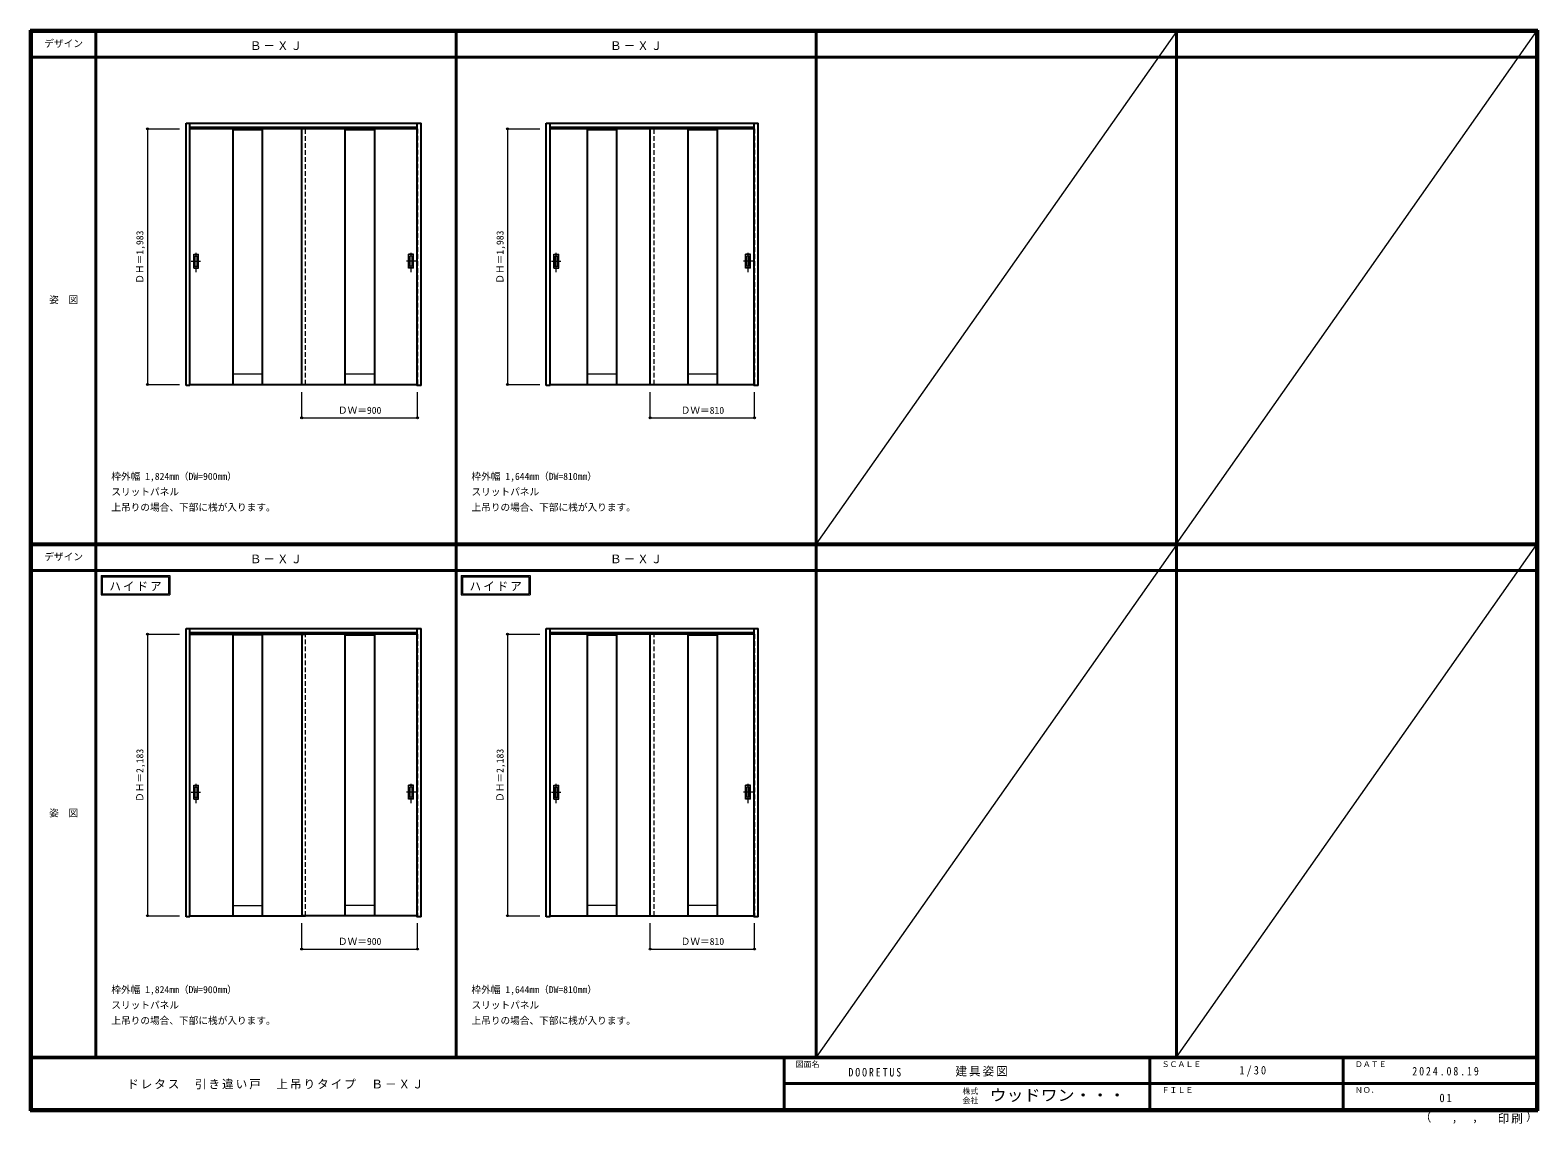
# Model space of a CAD drawing. Units: millimetres, scale not verified. Extents: x -6000 to 5700, y -4307 to 4175.
import ezdxf
from ezdxf.enums import TextEntityAlignment as Align

# ---------------------------------------------------------------- set-up
doc = ezdxf.new("R2010")
doc.units = ezdxf.units.MM
doc.header["$LTSCALE"] = 30
doc.header["$PDMODE"] = 32
doc.header["$PDSIZE"] = 15
doc.linetypes.add('CHAIN1', pattern=[8, 5, -1, 1, -1])
doc.linetypes.add('DASHED1', pattern=[1.8, 1.2, -0.6])
for name, color, linetype, lineweight in [('0-2_扉', 4, 'DASHED1', 9), ('0-3_仕上げ', 7, 'Continuous', 18), ('0-4_枠', 3, 'Continuous', 25), ('0-6_引手', 7, 'Continuous', 18), ('0-A_文字', 7, 'Continuous', 18), ('0-B_寸法', 4, 'Continuous', 9), ('F-1_枠', 6, 'Continuous', 40), ('F-A_文字', 7, 'Continuous', 18)]:
    doc.layers.add(name, color=color, linetype=linetype, lineweight=lineweight)
doc.styles.add('ＭＳ ゴシック', font='')
doc.styles.get('ＭＳ ゴシック').set_extended_font_data('MS Gothic')

msp = doc.modelspace()

# ---------------------------------------------------------------- linework, layer by layer
at = {"layer": '0-2_扉'}
for p, q in [((-4763, 3409.5), (-4763, 1426.5)), ((-4760, 3409.5), (-4763, 3409.5)), ((-3863, 1426.5), (-3863, 3409.5)), ((-2996, 3409.5), (-2993, 3409.5)), ((-2993, 3409.5), (-2993, 1426.5)), ((-1968, 3409.5), (-1968, 1426.5)), ((-1965, 3409.5), (-1968, 3409.5)), ((-1158, 1426.5), (-1158, 3409.5)), ((-381, 3409.5), (-378, 3409.5)), ((-4763, 1426.5), (-4760, 1426.5)), ((-2993, 1426.5), (-2996, 1426.5)), ((-1968, 1426.5), (-1965, 1426.5)), ((-4763, -509.75), (-4763, -2692.75)), ((-4760, -509.75), (-4763, -509.75)), ((-3893, -509.75), (-3893, -513.75)), ((-3863, -2692.75), (-3863, -509.75)), ((-3863, -509.75), (-3863, -513.75)), ((-2996, -509.75), (-2993, -509.75)), ((-2993, -509.75), (-2993, -2692.75)), ((-1971, -509.75), (-1968, -509.75)), ((-1968, -509.75), (-1968, -2692.75)), ((-1158, -2692.75), (-1158, -509.75)), ((-381, -509.75), (-378, -509.75)), ((-378, -509.75), (-378, -2692.75)), ((-4763, -2692.75), (-4760, -2692.75)), ((-2993, -2692.75), (-2996, -2692.75)), ((-1968, -2692.75), (-1965, -2692.75)), ((-378, -2692.75), (-381, -2692.75))]:
    msp.add_line(p, q, dxfattribs=at)
at = {"layer": '0-2_扉', "color": 3, "linetype": 'Continuous', "lineweight": 25}
for p, q in [((-2996, 3409.5), (-4760, 3409.5)), ((-3893, 1426.5), (-3893, 3409.5)), ((-381, 3409.5), (-1965, 3409.5)), ((-1188, 1426.5), (-1188, 3409.5)), ((-4760, 1426.5), (-2996, 1426.5)), ((-1965, 1426.5), (-381, 1426.5)), ((-4760, -509.75), (-3863, -509.75)), ((-381, -509.75), (-1965, -509.75)), ((-1188, -2692.75), (-1188, -509.75)), ((-4760, -2692.75), (-3863, -2692.75)), ((-2996, -2692.75), (-3893, -2692.75)), ((-1965, -2692.75), (-381, -2692.75))]:
    msp.add_line(p, q, dxfattribs=at)
at = {"layer": '0-2_扉'}
msp.add_lwpolyline([(-378, 3409.5), (-378, 1426.5), (-381, 1426.5)], dxfattribs=at)
at = {"layer": '0-2_扉', "color": 3, "linetype": 'Continuous', "lineweight": 25}
msp.add_lwpolyline([(-2996, -509.75), (-3893, -509.75), (-3893, -2692.75)], dxfattribs=at)
at = {"layer": '0-3_仕上げ', "color": 3, "lineweight": 25}
for p, q in [((-4427, 3409.5), (-4427, 1426.5)), ((-4199, 3409.5), (-4199, 1426.5)), ((-3557, 3409.5), (-3557, 1426.5)), ((-3329, 3409.5), (-3329, 1426.5)), ((-1677, 3409.5), (-1677, 1426.5)), ((-1449, 3409.5), (-1449, 1426.5)), ((-897, 3409.5), (-897, 1426.5)), ((-669, 3409.5), (-669, 1426.5)), ((-4427, -509.75), (-4427, -2692.97)), ((-4199, -509.64), (-4199, -2692.97)), ((-3557, -509.64), (-3557, -2692.97)), ((-3329, -509.75), (-3329, -2692.97)), ((-1677, -509.75), (-1677, -2692.75)), ((-1449, -509.75), (-1449, -2692.75)), ((-897, -509.75), (-897, -2692.75)), ((-669, -509.75), (-669, -2692.75))]:
    msp.add_line(p, q, dxfattribs=at)
at = {"layer": '0-3_仕上げ'}
for p, q in [((-4427, 3401.5), (-4199, 3401.5)), ((-3557, 3401.5), (-3329, 3401.5)), ((-1677, 3401.5), (-1449, 3401.5)), ((-897, 3401.5), (-669, 3401.5)), ((-4199, 1506.5), (-4427, 1506.5)), ((-3329, 1506.5), (-3557, 1506.5)), ((-1449, 1506.5), (-1677, 1506.5)), ((-669, 1506.5), (-897, 1506.5)), ((-4199, -517.64), (-4427, -517.64)), ((-3557, -517.64), (-3329, -517.64)), ((-1677, -517.75), (-1449, -517.75)), ((-897, -517.75), (-669, -517.75)), ((-4427, -2612.86), (-4199, -2612.86)), ((-3329, -2612.86), (-3557, -2612.86)), ((-1449, -2612.75), (-1677, -2612.75)), ((-669, -2612.75), (-897, -2612.75))]:
    msp.add_line(p, q, dxfattribs=at)
at = {"layer": '0-4_枠'}
for p, q in [((-4790, 1418), (-4790, 3453)), ((-4790, 3453), (-2966, 3453)), ((-4760, 1418), (-4760, 3453)), ((-4760, 3423), (-2996, 3423)), ((-2996, 1427.04), (-2996, 3453)), ((-2966, 1418), (-2966, 3453)), ((-1995, 1418), (-1995, 3453)), ((-1995, 3453), (-351, 3453)), ((-1965, 1418), (-1965, 3453)), ((-1965, 3423), (-381, 3423)), ((-381, 1427.04), (-381, 3453)), ((-351, 1418), (-351, 3453)), ((-4760, 1418), (-4790, 1418)), ((-2996, 1426.7), (-2996, 1427.04)), ((-1965, 1418), (-1995, 1418)), ((-381, 1426.7), (-381, 1427.04)), ((-4790, -2701.25), (-4790, -466.25)), ((-4790, -466.25), (-2966, -466.25)), ((-4760, -2701.25), (-4760, -466.25)), ((-2996, -2692.21), (-2996, -466.25)), ((-2966, -2701.25), (-2966, -466.25)), ((-1995, -2701.25), (-1995, -466.25)), ((-1995, -466.25), (-351, -466.25)), ((-1965, -2701.25), (-1965, -466.25)), ((-381, -2692.21), (-381, -466.25)), ((-351, -2701.25), (-351, -466.25)), ((-4760, -496.25), (-2996, -496.25)), ((-1965, -496.25), (-381, -496.25)), ((-4760, -2701.25), (-4790, -2701.25)), ((-2996, -2692.55), (-2996, -2692.21)), ((-1965, -2701.25), (-1995, -2701.25)), ((-381, -2692.55), (-381, -2692.21))]:
    msp.add_line(p, q, dxfattribs=at)
for points in [[(-2966, 1418), (-2996, 1418), (-2996, 1426.7)], [(-351, 1418), (-381, 1418), (-381, 1426.7)], [(-2966, -2701.25), (-2996, -2701.25), (-2996, -2692.55)], [(-351, -2701.25), (-381, -2701.25), (-381, -2692.55)]]:
    msp.add_lwpolyline(points, dxfattribs=at)
at = {"layer": '0-6_引手', "linetype": 'CHAIN1'}
for p, q in [((-4712, 2298.77), (-4712, 2469.62)), ((-3044, 2298.77), (-3044, 2469.62)), ((-1917, 2298.77), (-1917, 2469.62)), ((-429, 2298.77), (-429, 2469.62)), ((-4750.07, 2384), (-4677.56, 2384)), ((-3005.93, 2384), (-3078.44, 2384)), ((-1955.07, 2384), (-1882.56, 2384)), ((-390.93, 2384), (-463.44, 2384)), ((-4750.07, -1735.25), (-4677.56, -1735.25)), ((-4712, -1820.48), (-4712, -1649.63)), ((-3005.93, -1735.25), (-3078.44, -1735.25)), ((-3044, -1820.48), (-3044, -1649.63)), ((-1955.07, -1735.25), (-1882.56, -1735.25)), ((-1917, -1820.48), (-1917, -1649.63)), ((-390.93, -1735.25), (-463.44, -1735.25)), ((-429, -1820.48), (-429, -1649.63))]:
    msp.add_line(p, q, dxfattribs=at)
at = {"layer": '0-6_引手'}
for p, q in [((-4731, 2439), (-4693, 2439)), ((-4731, 2329), (-4731, 2439)), ((-4724.5, 2423), (-4699.5, 2423)), ((-4724.5, 2345), (-4724.5, 2423)), ((-4724.5, 2345), (-4699.5, 2345)), ((-4699.5, 2345), (-4699.5, 2423)), ((-4693, 2329), (-4693, 2439)), ((-3025, 2439), (-3063, 2439)), ((-3063, 2329), (-3063, 2439)), ((-3031.5, 2423), (-3056.5, 2423)), ((-3056.5, 2345), (-3056.5, 2423)), ((-3031.5, 2345), (-3056.5, 2345)), ((-3031.5, 2345), (-3031.5, 2423)), ((-3025, 2329), (-3025, 2439)), ((-1936, 2439), (-1898, 2439)), ((-1936, 2329), (-1936, 2439)), ((-1929.5, 2423), (-1904.5, 2423)), ((-1929.5, 2345), (-1929.5, 2423)), ((-1929.5, 2345), (-1904.5, 2345)), ((-1904.5, 2345), (-1904.5, 2423)), ((-1898, 2329), (-1898, 2439)), ((-410, 2439), (-448, 2439)), ((-448, 2329), (-448, 2439)), ((-416.5, 2423), (-441.5, 2423)), ((-441.5, 2345), (-441.5, 2423)), ((-416.5, 2345), (-441.5, 2345)), ((-416.5, 2345), (-416.5, 2423)), ((-410, 2329), (-410, 2439)), ((-4731, 2329), (-4693, 2329)), ((-3025, 2329), (-3063, 2329)), ((-1936, 2329), (-1898, 2329)), ((-410, 2329), (-448, 2329)), ((-4731, -1680.25), (-4693, -1680.25)), ((-4731, -1790.25), (-4731, -1680.25)), ((-4724.5, -1696.25), (-4699.5, -1696.25)), ((-4724.5, -1774.25), (-4724.5, -1696.25)), ((-4699.5, -1774.25), (-4699.5, -1696.25)), ((-4693, -1790.25), (-4693, -1680.25)), ((-3025, -1680.25), (-3063, -1680.25)), ((-3063, -1790.25), (-3063, -1680.25)), ((-3031.5, -1696.25), (-3056.5, -1696.25)), ((-3056.5, -1774.25), (-3056.5, -1696.25)), ((-3031.5, -1774.25), (-3031.5, -1696.25)), ((-3025, -1790.25), (-3025, -1680.25)), ((-1936, -1680.25), (-1898, -1680.25)), ((-1936, -1790.25), (-1936, -1680.25)), ((-1929.5, -1696.25), (-1904.5, -1696.25)), ((-1929.5, -1774.25), (-1929.5, -1696.25)), ((-1904.5, -1774.25), (-1904.5, -1696.25)), ((-1898, -1790.25), (-1898, -1680.25)), ((-410, -1680.25), (-448, -1680.25)), ((-448, -1790.25), (-448, -1680.25)), ((-416.5, -1696.25), (-441.5, -1696.25)), ((-441.5, -1774.25), (-441.5, -1696.25)), ((-416.5, -1774.25), (-416.5, -1696.25)), ((-410, -1790.25), (-410, -1680.25)), ((-4731, -1790.25), (-4693, -1790.25)), ((-4724.5, -1774.25), (-4699.5, -1774.25)), ((-3025, -1790.25), (-3063, -1790.25)), ((-3031.5, -1774.25), (-3056.5, -1774.25)), ((-1936, -1790.25), (-1898, -1790.25)), ((-1929.5, -1774.25), (-1904.5, -1774.25)), ((-410, -1790.25), (-448, -1790.25)), ((-416.5, -1774.25), (-441.5, -1774.25))]:
    msp.add_line(p, q, dxfattribs=at)
at = {"layer": '0-6_引手', "linetype": 'DASHED1'}
for p, q in [((-4696, 2333), (-4696, 2435)), ((-3060, 2333), (-3060, 2435)), ((-1901, 2333), (-1901, 2435)), ((-445, 2333), (-445, 2435)), ((-4728, 2333), (-4696, 2333)), ((-3028, 2333), (-3060, 2333)), ((-1933, 2333), (-1901, 2333)), ((-413, 2333), (-445, 2333)), ((-4696, -1786.25), (-4696, -1684.25)), ((-3060, -1786.25), (-3060, -1684.25)), ((-1901, -1786.25), (-1901, -1684.25)), ((-445, -1786.25), (-445, -1684.25)), ((-4728, -1786.25), (-4696, -1786.25)), ((-3028, -1786.25), (-3060, -1786.25)), ((-1933, -1786.25), (-1901, -1786.25)), ((-413, -1786.25), (-445, -1786.25))]:
    msp.add_line(p, q, dxfattribs=at)
for points in [[(-4728, 2333), (-4728, 2435), (-4696, 2435)], [(-3028, 2333), (-3028, 2435), (-3060, 2435)], [(-1933, 2333), (-1933, 2435), (-1901, 2435)], [(-413, 2333), (-413, 2435), (-445, 2435)], [(-4728, -1786.25), (-4728, -1684.25), (-4696, -1684.25)], [(-3028, -1786.25), (-3028, -1684.25), (-3060, -1684.25)], [(-1933, -1786.25), (-1933, -1684.25), (-1901, -1684.25)], [(-413, -1786.25), (-413, -1684.25), (-445, -1684.25)]]:
    msp.add_lwpolyline(points, dxfattribs=at)
at = {"layer": '0-A_文字'}
for p, q in [((-5450, -55.5), (-5450, -205.5)), ((-5440, -65.5), (-4925.67, -65.5)), ((-4925.67, -65.5), (-4925.67, -195.5)), ((-2655, -55.5), (-2655, -205.5)), ((-2645, -65.5), (-2130.67, -65.5)), ((-2130.67, -65.5), (-2130.67, -195.5)), ((-5450, -205.5), (-4915.67, -205.5)), ((-2655, -205.5), (-2120.67, -205.5))]:
    msp.add_line(p, q, dxfattribs=at)
for points in [[(-5450, -55.5), (-4915.67, -55.5), (-4915.67, -205.5)], [(-5440, -65.5), (-5440, -195.5), (-4925.67, -195.5)], [(-2655, -55.5), (-2120.67, -55.5), (-2120.67, -205.5)], [(-2645, -65.5), (-2645, -195.5), (-2130.67, -195.5)]]:
    msp.add_lwpolyline(points, dxfattribs=at)
at = {"layer": '0-B_寸法'}
for p, q in [((-5090, 3409.5), (-4840, 3409.5)), ((-5090, 3409.5), (-5090, 1426.5)), ((-2295, 3409.5), (-2045, 3409.5)), ((-2295, 3409.5), (-2295, 1426.5)), ((-5090, 1426.5), (-4840, 1426.5)), ((-2295, 1426.5), (-2045, 1426.5)), ((-3893, 1168), (-3893, 1368)), ((-2993, 1168), (-2993, 1368)), ((-1188, 1168), (-1188, 1368)), ((-378, 1168), (-378, 1368)), ((-3893, 1168), (-2993, 1168)), ((-1188, 1168), (-378, 1168)), ((-5090, -509.75), (-4840, -509.75)), ((-5090, -509.75), (-5090, -2692.75)), ((-2295, -509.75), (-2045, -509.75)), ((-2295, -509.75), (-2295, -2692.75)), ((-5090, -2692.75), (-4840, -2692.75)), ((-3893, -2951.25), (-3893, -2751.25)), ((-2993, -2951.25), (-2993, -2751.25)), ((-2295, -2692.75), (-2045, -2692.75)), ((-1188, -2951.25), (-1188, -2751.25)), ((-378, -2951.25), (-378, -2751.25)), ((-3893, -2951.25), (-2993, -2951.25)), ((-1188, -2951.25), (-378, -2951.25))]:
    msp.add_line(p, q, dxfattribs=at)
at = {"layer": '0-B_寸法', "color": 7}
for p in [(-5090, 3409.5), (-2295, 3409.5), (-5090, 1426.5), (-2295, 1426.5), (-3893, 1168), (-2993, 1168), (-1188, 1168), (-378, 1168), (-5090, -509.75), (-2295, -509.75), (-5090, -2692.75), (-2295, -2692.75), (-3893, -2951.25), (-2993, -2951.25), (-1188, -2951.25), (-378, -2951.25)]:
    msp.add_point(p, dxfattribs=at)
at = {"layer": 'F-1_枠'}
for p, q in [((-6000, 4175), (5700, 4175)), ((-6000, 4175), (-6000, -4205)), ((-6000, 4170), (5700, 4170)), ((-6000, 4165), (5700, 4165)), ((-5995, 4175), (-5995, -4205)), ((-5990, 4175), (-5990, -4205)), ((-5490, 4175), (-5490, -3790)), ((-2695, -3790), (-2695, 4175)), ((100, -3790), (100, 4175)), ((2895, -3790), (2895, 4175)), ((5690, 4175), (5690, -4205)), ((5695, 4175), (5695, -4205)), ((5700, 4175), (5700, -4205)), ((-6000, 3965), (5700, 3965)), ((-6000, 190.5), (5700, 190.5)), ((-6000, 187.5), (5700, 187.5)), ((-6000, 184.5), (5700, 184.5)), ((-6000, -15.5), (5700, -15.5)), ((5700, -3790), (-6000, -3790)), ((5700, -3795), (-6000, -3795)), ((-150, -3795), (-150, -4195)), ((2690, -3795), (2690, -4195)), ((4190, -3795), (4190, -4195)), ((-150, -3995), (5690, -3995.01)), ((5700, -4195), (-6000, -4195)), ((5700, -4200), (-6000, -4200)), ((5700, -4205), (-6000, -4205))]:
    msp.add_line(p, q, dxfattribs=at)
at = {"layer": 'F-A_文字'}
for p, q in [((2895, 4165), (100, 190.5)), ((2895, 190.5), (5690, 4165)), ((2895, 184.5), (100, -3790)), ((2895, -3790), (5690, 184.5))]:
    msp.add_line(p, q, dxfattribs=at)

# ---------------------------------------------------------------- texts
at = {"layer": '0-A_文字', "style": 'ＭＳ ゴシック'}
for s, p in [('枠外幅 1,824mm（DW=900mm）', (-5370, 670.5)), ('枠外幅 1,644mm（DW=810mm）', (-2575, 670.5)), ('スリットパネル', (-5370, 550.5)), ('スリットパネル', (-2575, 550.5)), ('上吊りの場合、下部に桟が入ります。', (-5370, 430.5)), ('上吊りの場合、下部に桟が入ります。', (-2575, 430.5)), ('枠外幅 1,824mm（DW=900mm）', (-5370, -3310)), ('枠外幅 1,644mm（DW=810mm）', (-2575, -3310)), ('スリットパネル', (-5370, -3430)), ('スリットパネル', (-2575, -3430)), ('上吊りの場合、下部に桟が入ります。', (-5370, -3550)), ('上吊りの場合、下部に桟が入ります。', (-2575, -3550))]:
    msp.add_text(s, height=54.99, dxfattribs=at).set_placement(p, align=Align.BOTTOM_LEFT)
at = {"layer": '0-A_文字', "char_height": 65.98, "attachment_point": 7, "style": 'ＭＳ ゴシック'}
for s, insert in [('\\T1.17;Ｂ－ＸＪ', (-4295, 4020)), ('\\T1.17;Ｂ－ＸＪ', (-1500, 4020)), ('\\T1.17;Ｂ－ＸＪ', (-4295, 39.5)), ('\\T1.17;Ｂ－ＸＪ', (-1500, 39.5)), ('\\T1.17;ハイドア', (-5385.34, -175.5)), ('\\T1.17;ハイドア', (-2590.34, -175.5))]:
    msp.add_mtext(s, dxfattribs=dict(at, insert=insert))
at = {"layer": '0-B_寸法', "color": 7, "style": 'ＭＳ ゴシック'}
for s, p in [('ＤＨ＝1,983', (-5105, 2208.75)), ('ＤＨ＝1,983', (-2310, 2208.75)), ('ＤＨ＝2,183', (-5105, -1810.5)), ('ＤＨ＝2,183', (-2310, -1810.5))]:
    msp.add_text(s, height=54.99, rotation=90, dxfattribs=at).set_placement(p, align=Align.BOTTOM_LEFT)
for s, p in [('ＤＷ＝900', (-3611.75, 1183)), ('ＤＷ＝810', (-951.75, 1183)), ('ＤＷ＝900', (-3611.75, -2936.25)), ('ＤＷ＝810', (-951.75, -2936.25))]:
    msp.add_text(s, height=54.99, dxfattribs=at).set_placement(p, align=Align.BOTTOM_LEFT)
at = {"layer": 'F-A_文字', "style": 'ＭＳ ゴシック'}
for s, height, p in [('デザイン', 54.99, (-5890, 4027.5)), ('姿\u3000図', 54.99, (-5852.5, 2040.25)), ('デザイン', 54.99, (-5890, 47)), ('姿\u3000図', 54.99, (-5852.5, -1940.25)), ('図面名', 43.99, (-60, -3880)), ('ＳＣＡＬＥ', 43.99, (2780, -3880)), ('ＤＡＴＥ', 43.99, (4280, -3880)), ('株式', 43.99, (1235, -4089)), ('ＦＩＬＥ', 43.99, (2780, -4080)), ('ＮＯ．', 43.99, (4280, -4080)), ('会社', 43.99, (1235, -4161)), ('（', 65.98, (4784.03, -4308.31)), ('）', 65.98, (5608.4, -4304.13)), (',', 65.98, (5031.28, -4308.31)), (',', 65.98, (5190.2, -4305.53))]:
    msp.add_text(s, height=height, dxfattribs=at).set_placement(p, align=Align.BOTTOM_LEFT)
at = {"layer": 'F-A_文字', "style": 'ＭＳ ゴシック', "width": 1.1}
msp.add_text('ウッドワン・・・', height=87.98, dxfattribs=at).set_placement((1445, -4155), align=Align.BOTTOM_LEFT)
at = {"layer": 'F-A_文字', "char_height": 65.98, "attachment_point": 7, "style": 'ＭＳ ゴシック'}
for s, insert in [('\\T1.17;建具姿図', (1180.42, -3940)), ('\\T1.38;\\W0.9;1/30', (3383.75, -3940)), ('\\T1.17;ドレタス\u3000引き違い戸\u3000上吊りタイプ\u3000Ｂ－ＸＪ', (-5247.55, -4040)), ('\\T1.39;\\W0.85;DOORETUS', (350, -3940.79)), ('\\T1.39;\\W0.85;2024.08.19', (4726.25, -3932.5)), ('\\T1.36;\\W0.9;01', (4936.25, -4140)), ('\\T1.17;印刷', (5388.15, -4306.92))]:
    msp.add_mtext(s, dxfattribs=dict(at, insert=insert))

doc.saveas('drawing.dxf')
